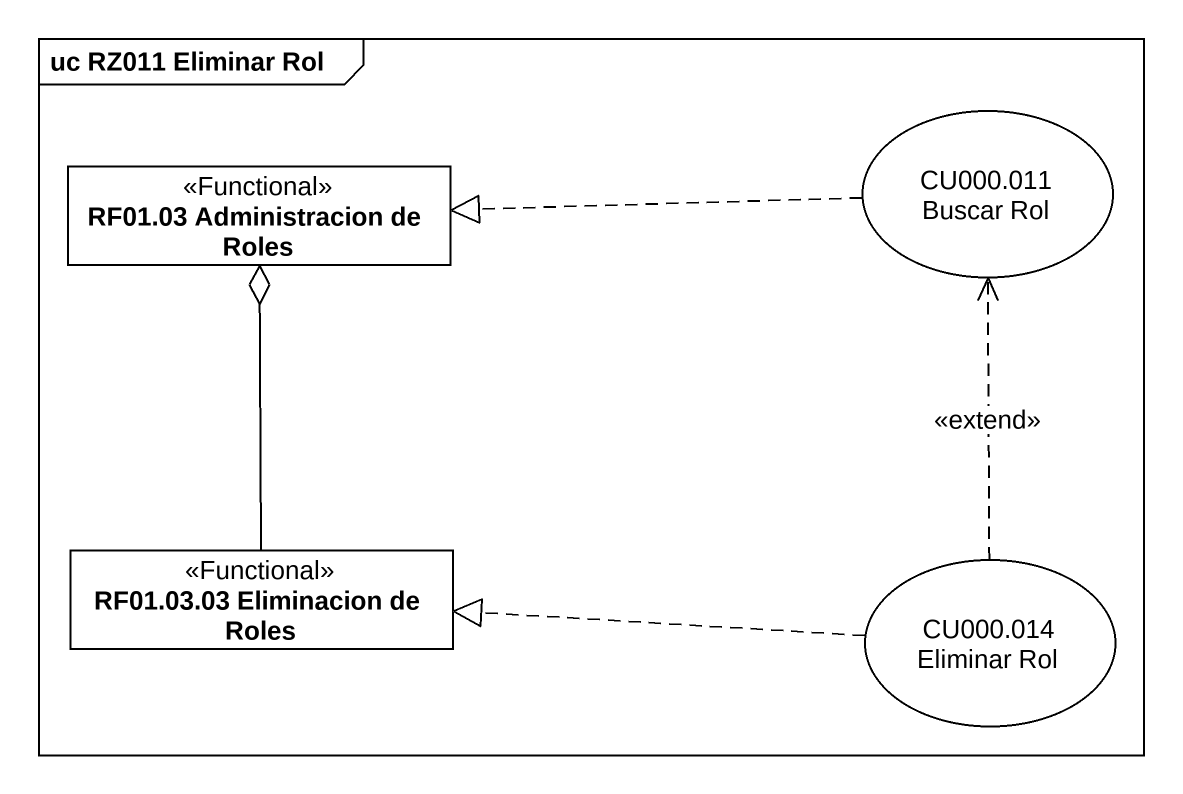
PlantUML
@startuml
mainframe uc RZ011 Eliminar Rol
allowmixing
hide circle
hide empty members
usecase "CU000.011 Buscar Rol" as CU000_011_Buscar_Rol
class "RF01.03 Administracion de Roles" as RF01_03_Administracion_de <<Functional>>
class "RF01.03.03 Eliminacion de Roles" as RF01_03_03_Eliminacion_de <<Functional>>
usecase "CU000.014 Eliminar Rol" as CU000_014_Eliminar_Rol
CU000_011_Buscar_Rol .left.|> RF01_03_Administracion_de
RF01_03_03_Eliminacion_de -up-o RF01_03_Administracion_de
CU000_014_Eliminar_Rol .up.> CU000_011_Buscar_Rol : <<extend>>
CU000_014_Eliminar_Rol .left.|> RF01_03_03_Eliminacion_de
@enduml
